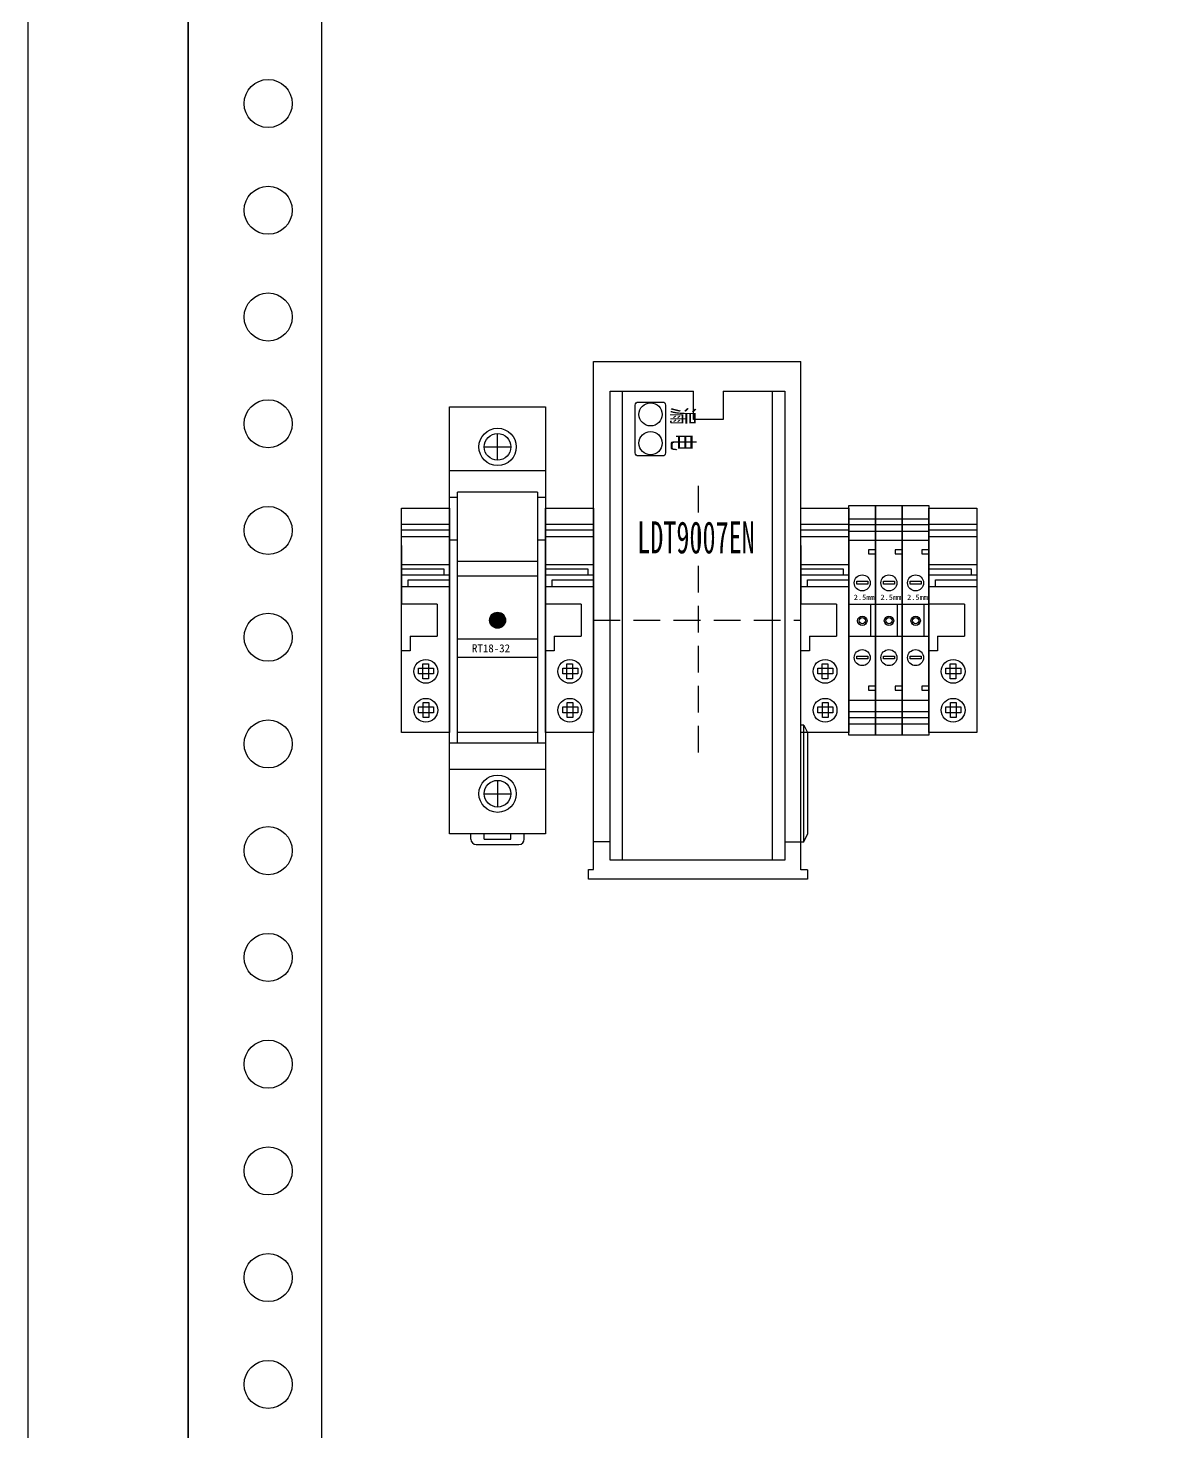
# Model space of a CAD drawing. Extents: x 965004 to 965704, y 79545 to 81545.
# Drawn here: x 965003.9 to 965218.7, y 81071 to 81334.1 of the extents above; entities that cross this region are included whole.
import ezdxf

# ---------------------------------------------------------------- set-up
doc = ezdxf.new("R2010")
doc.units = 0
doc.header["$MEASUREMENT"] = 0
doc.linetypes.add('DASHED', pattern=[0.75, 0.5, -0.25])
doc.layers.add('LY-JS-BJ', color=7, linetype='Continuous')
doc.layers.add('LY-JS-YQJ', color=7, linetype='Continuous')
doc.layers.add('LY-二次控制图', color=7, linetype='Continuous', lineweight=18)
doc.styles.add('宋体', font='', dxfattribs={"width": 0.65})
doc.styles.get('宋体').set_extended_font_data('SimSun')

# ---------------------------------------------------------------- blocks, each defined once
blk = doc.blocks.new('*U10')
at = {"layer": 'LY-JS-BJ', "color": 6}
blk.add_circle((0, 0), 4.5, dxfattribs=at)
blk = doc.blocks.new('*U11')
at = {"layer": 'LY-JS-BJ', "color": 0, "linetype": 'ByBlock', "lineweight": -2, "transparency": 16777216}
for p in [(0, -100), (0, -120), (0, -140), (0, -160), (0, -180), (0, -200), (0, -220), (0, -240), (0, -260), (0, -280), (0, -300), (0, -320), (0, -340)]:
    blk.add_blockref('*U10', p, dxfattribs=at)
blk = doc.blocks.new('端子堵头')
at = {"layer": 'LY-JS-YQJ'}
for p, q in [((0, 39.03), (9, 39.03)), ((0, 37.96), (9, 37.96)), ((0, 36.73), (9, 36.73)), ((0, 35), (0, 24)), ((9, 35), (9, 24)), ((9, 34.58), (9, 33.47)), ((0, 31.48), (9, 31.48)), ((7.97, 30.59), (0, 30.59)), ((0, 29.53), (9, 29.53)), ((7.97, 29.53), (7.97, 30.59)), ((0, 27.32), (9, 27.32)), ((1.25, 27.32), (1.25, 28.56)), ((1.25, 28.56), (9, 28.56)), ((6.66, 24), (0, 24)), ((6.66, 24), (6.66, 18)), ((1.59, 18), (1.59, 15.27)), ((1.59, 18), (6.66, 18)), ((1.59, 15.27), (0, 15.27))]:
    blk.add_line(p, q, dxfattribs=at)
for points in [[(0, 42), (9, 42), (9, 0), (0, 0)], [(3.2, 12.05), (6.01, 12.05), (6.01, 10.99), (3.2, 10.99)], [(5.06, 12.84), (5.06, 10.03), (3.99, 10.03), (3.99, 12.84)], [(5.13, 5.6), (5.13, 2.79), (4.06, 2.79), (4.06, 5.6)], [(3.2, 4.76), (6.01, 4.76), (6.01, 3.69), (3.2, 3.69)]]:
    blk.add_lwpolyline(points, close=True, dxfattribs=at)
for centre in [(4.54, 11.43), (4.54, 4.14)]:
    blk.add_circle(centre, 2.23, dxfattribs=at)
blk = doc.blocks.new('A$C63FD753C')
at = {"layer": 'LY-JS-YQJ'}
for p, q in [((9, 19.03), (14, 19.03)), ((14, 19.03), (19, 19.03)), ((9, 17.96), (14, 17.96)), ((9, 16.73), (14, 16.73)), ((14, 17.96), (19, 17.96)), ((14, 16.73), (19, 16.73)), ((14, 13.21), (12.66, 13.21)), ((12.66, 13.21), (12.66, 12.43)), ((19, 13.21), (17.66, 13.21)), ((17.66, 13.21), (17.66, 12.43)), ((12.66, 12.43), (14, 12.43)), ((17.66, 12.43), (19, 12.43)), ((9, 3), (14, 3)), ((13.07, 3), (13.07, -3)), ((14, 3), (19, 3)), ((18.07, 3), (18.07, -3)), ((9, -3), (14, -3)), ((14, -3), (19, -3)), ((14, -12.33), (12.66, -12.33)), ((12.66, -12.33), (12.66, -13.11)), ((12.66, -13.11), (14, -13.11)), ((19, -12.33), (17.66, -12.33)), ((17.66, -12.33), (17.66, -13.11)), ((17.66, -13.11), (19, -13.11)), ((9, -17.12), (14, -17.12)), ((9, -18.19), (14, -18.19)), ((14, -17.12), (19, -17.12)), ((14, -18.19), (19, -18.19)), ((9, -19.42), (14, -19.42)), ((14, -19.42), (19, -19.42))]:
    blk.add_line(p, q, dxfattribs=at)
at = {"layer": 'LY-JS-YQJ', "color": 30, "true_color": 0xf8991e}
for p, q in [((19, 19.03), (24, 19.03)), ((19, 17.96), (24, 17.96)), ((19, 16.73), (24, 16.73)), ((24, 13.21), (22.66, 13.21)), ((22.66, 13.21), (22.66, 12.43)), ((19, 12.43), (19, 11.32)), ((22.66, 12.43), (24, 12.43)), ((24, 12.43), (24, 11.32)), ((19, 3), (24, 3)), ((23.07, 3), (23.07, -3)), ((19, -3), (24, -3)), ((24, -12.33), (22.66, -12.33)), ((22.66, -12.33), (22.66, -13.11)), ((22.66, -13.11), (24, -13.11)), ((19, -17.12), (24, -17.12)), ((19, -18.19), (24, -18.19)), ((19, -19.42), (24, -19.42))]:
    blk.add_line(p, q, dxfattribs=at)
at = {"layer": 'LY-JS-YQJ'}
for points in [[(9, 21.5), (14, 21.5), (14, -21.5), (9, -21.5)], [(14, 21.5), (19, 21.5), (19, -21.5), (14, -21.5)], [(9, 15), (14, 15), (14, -15), (9, -15)], [(14, 15), (19, 15), (19, -15), (14, -15)], [(10.47, 7.3), (12.53, 7.3), (12.53, 6.79), (10.47, 6.79)], [(15.47, 7.3), (17.53, 7.3), (17.53, 6.79), (15.47, 6.79)], [(10.47, -6.71), (12.53, -6.71), (12.53, -7.23), (10.47, -7.23)], [(15.47, -6.71), (17.53, -6.71), (17.53, -7.23), (15.47, -7.23)]]:
    blk.add_lwpolyline(points, close=True, dxfattribs=at)
at = {"layer": 'LY-JS-YQJ', "color": 30, "true_color": 0xf8991e}
for points in [[(19, 21.5), (24, 21.5), (24, -21.5), (19, -21.5)], [(19, 15), (24, 15), (24, -15), (19, -15)], [(20.47, 7.3), (22.53, 7.3), (22.53, 6.79), (20.47, 6.79)], [(20.47, -6.71), (22.53, -6.71), (22.53, -7.23), (20.47, -7.23)]]:
    blk.add_lwpolyline(points, close=True, dxfattribs=at)
at = {"layer": 'LY-JS-YQJ'}
for centre, radius in [((11.5, 7), 1.5), ((16.5, 7), 1.5), ((11.52, -0.08), 0.879), ((11.52, -0.08), 0.879), ((11.52, -0.08), 0.59), ((16.52, -0.08), 0.879), ((16.52, -0.08), 0.879), ((16.52, -0.08), 0.59), ((11.5, -7), 1.5), ((16.5, -7), 1.5)]:
    blk.add_circle(centre, radius, dxfattribs=at)
at = {"layer": 'LY-JS-YQJ', "color": 30, "true_color": 0xf8991e}
for centre, radius in [((21.5, 7), 1.5), ((21.52, -0.08), 0.879), ((21.52, -0.08), 0.879), ((21.52, -0.08), 0.59), ((21.5, -7), 1.5)]:
    blk.add_circle(centre, radius, dxfattribs=at)
at = {"layer": 'LY-JS-YQJ', "lineweight": -3}
for p in [(0, -21), (24, -21)]:
    blk.add_blockref('端子堵头', p, dxfattribs=at)
at = {"layer": 'LY-JS-YQJ', "char_height": 1, "width": 2.5692, "attachment_point": 1}
for insert in [(9.91, 4.81), (14.91, 4.81)]:
    blk.add_mtext('2.5mm', dxfattribs=dict(at, insert=insert))
at = {"layer": 'LY-JS-YQJ', "color": 30, "true_color": 0xf8991e, "insert": (19.91, 4.81), "char_height": 1, "width": 2.5692, "attachment_point": 1}
blk.add_mtext('2.5mm', dxfattribs=at)
blk = doc.blocks.new('RT18保险 正视图')
at = {"layer": 'LY-JS-YQJ'}
blk.add_hatch(color=1, dxfattribs=at).paths.add_polyline_path([(1.5, -40, 1), (-1.5, -40, 1)])
for p, q in [((-9, -80), (-9, 0)), ((-9, 0), (9, 0)), ((9, 0), (9, -80)), ((0, -10.01), (0, -5.01)), ((-2.5, -7.51), (2.5, -7.51)), ((9, -12.01), (-9, -12.01)), ((-7.5, -17), (-9, -17)), ((7.5, -16), (-7.5, -16)), ((-7.5, -63), (-7.5, -16)), ((7.5, -16), (7.5, -63)), ((9, -17), (7.5, -17)), ((-7.5, -25), (-9, -25)), ((9, -25), (7.5, -25)), ((7.5, -29), (-7.5, -29)), ((7.5, -31.75), (-7.5, -31.75)), ((-7.5, -43.5), (7.5, -43.5)), ((-7.5, -46.9), (7.5, -46.9)), ((9, -63), (-9, -63)), ((7.5, -61), (-7.5, -61)), ((9, -67.99), (-9, -67.99)), ((0, -69.99), (0, -74.99)), ((-2.5, -72.49), (2.5, -72.49)), ((9, -80), (-9, -80)), ((-5, -81), (-5, -80)), ((-2.5, -81), (-2.5, -80)), ((-2.5, -81), (2.5, -81)), ((2.5, -81), (2.5, -80)), ((5, -81), (5, -80)), ((-4, -82), (4, -82))]:
    blk.add_line(p, q, dxfattribs=at)
for centre, radius in [((0, -7.51), 3.5), ((0, -7.51), 2.5), ((0, -72.49), 3.5), ((0, -72.49), 2.5)]:
    blk.add_circle(centre, radius, dxfattribs=at)
at = {"layer": 'LY-JS-YQJ', "color": 1}
blk.add_circle((0, -40), 1.5, dxfattribs=at)
at = {"layer": 'LY-JS-YQJ'}
for centre, start, end in [((-4, -81), 180, 270), ((4, -81), 270, 0)]:
    blk.add_arc(centre, 1, start, end, dxfattribs=at)
at = {"layer": 'LY-JS-YQJ', "insert": (-4.8, -44.5), "char_height": 1.5, "width": 12.3, "attachment_point": 1}
blk.add_mtext('RT18-32', dxfattribs=at)
blk = doc.blocks.new('RT18-32X-6A')
at = {"layer": 'LY-JS-YQJ'}
blk.add_blockref('RT18保险 正视图', (9, 80), dxfattribs=at)
blk = doc.blocks.new('A$C51D46E35')
at = {"layer": 'LY-二次控制图', "lineweight": -3}
for name, p in [('RT18-32X-6A', (9, -40)), ('端子堵头', (0, -21)), ('端子堵头', (27, -21))]:
    blk.add_blockref(name, p, dxfattribs=at)
blk = doc.blocks.new('火灾LDT9007EN')
at = {"color": 4}
for p, q in [((0, -46.7), (0, 48.5)), ((38.84, -46.75), (38.84, 48.5)), ((5.37, 42.91), (5.37, -44.94)), ((33.46, 42.91), (33.46, -44.94)), ((39.4, -19.63), (38.84, -19.63)), ((39.4, -41.49), (39.4, -19.63)), ((39.4, -19.63), (40.07, -21.01)), ((0, -41.47), (3.08, -41.47)), ((35.82, -41.49), (39.4, -41.49)), ((39.4, -41.49), (40.07, -40.1)), ((-0.93, -46.7), (0, -46.7)), ((40.07, -46.75), (38.84, -46.75))]:
    blk.add_line(p, q, dxfattribs=at)
at = {"color": 1, "linetype": 'DASHED', "ltscale": 10}
for p, q in [((19.57, 25.2), (19.57, -25.2)), ((0, 0), (38.84, 0))]:
    blk.add_line(p, q, dxfattribs=at)
at = {"color": 4}
for points in [[(0, 48.5), (38.84, 48.5)], [(24.28, 42.91), (35.82, 42.91), (35.82, -44.94), (3.08, -44.94), (3.08, 42.91), (18.72, 42.91)], [(24.28, 42.91), (24.28, 37.61), (18.72, 37.61), (18.72, 42.91)], [(40.07, -21.01), (40.07, -40.1)], [(40.07, -46.75), (40.07, -48.5), (-0.93, -48.5), (-0.93, -46.7)]]:
    blk.add_lwpolyline(points, dxfattribs=at)
blk.add_lwpolyline([(8.35, 40.9), (12.92, 40.9, -0.414214), (13.48, 40.34), (13.48, 31.36, -0.414214), (12.92, 30.8), (8.35, 30.8, -0.414214), (7.79, 31.36), (7.79, 40.34, -0.414214)], format="xyb", close=True, dxfattribs=at)
for centre in [(10.67, 38.58), (10.67, 33.19)]:
    blk.add_circle(centre, 2.17, dxfattribs=at)
at = {"color": 4, "style": '宋体', "width": 0.6}
blk.add_text('漏 电', height=4, rotation=270, dxfattribs=at).set_placement((14.76, 39.92))
at = {"color": 2, "style": '宋体', "width": 0.6}
blk.add_text('LDT9007EN', height=6, dxfattribs=at).set_placement((8.16, 12.54))

msp = doc.modelspace()

# ---------------------------------------------------------------- linework, layer by layer
at = {"layer": 'LY-JS-BJ', "lineweight": -3}
msp.add_line((965033.9, 81488.92), (965033.9, 79544.92), dxfattribs=at)
msp.add_lwpolyline([(965003.9, 81544.92), (965703.9, 81544.92), (965703.9, 79544.92), (965003.9, 79544.92)], close=True, dxfattribs=at)
at = {"layer": 'LY-JS-BJ', "color": 4, "lineweight": -3}
msp.add_lwpolyline([(965058.9, 81429.92), (965058.9, 79629.92), (965033.9, 79629.92), (965033.9, 81429.92)], close=True, dxfattribs=at)

# ---------------------------------------------------------------- block references
at = {"color": 2}
msp.add_blockref('火灾LDT9007EN', (965109.9, 81223.09), dxfattribs=at)
at = {"layer": 'LY-JS-BJ', "lineweight": -3}
msp.add_blockref('*U11', (965048.9, 81419.92), dxfattribs=at)
at = {"layer": 'LY-二次控制图', "color": 0, "lineweight": -3}
for name, p in [('A$C51D46E35', (965073.9, 81223.09)), ('A$C63FD753C', (965148.74, 81223.09))]:
    msp.add_blockref(name, p, dxfattribs=at)

doc.saveas('drawing.dxf')
